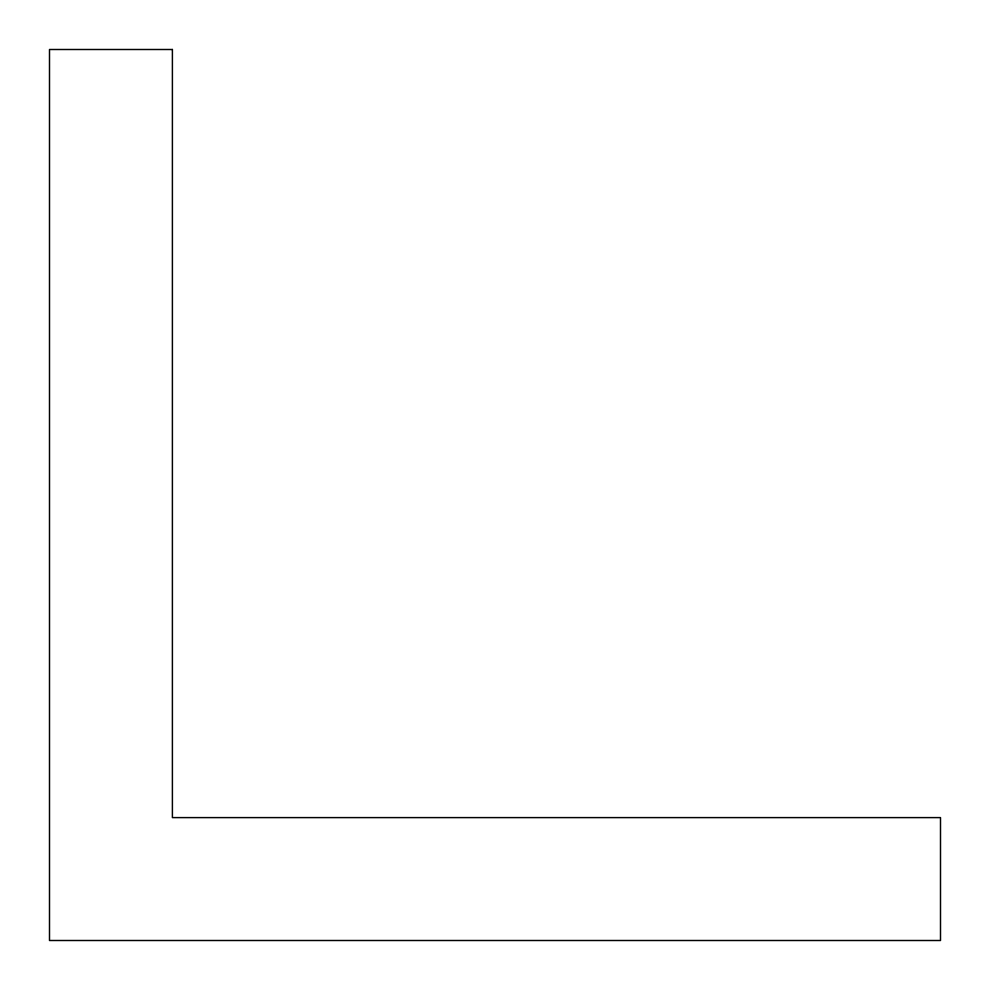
<?xml version="1.0" encoding="UTF-8"?>
<svg xmlns="http://www.w3.org/2000/svg" width="990" height="990" viewBox="0 0 990 990"><rect width="100%" height="100%" fill="white"/><g stroke="black" fill="none" stroke-linecap="round" stroke-linejoin="round"><path stroke-width="1.49" d="M172.396 49.5L49.5 49.5L49.5 940.5L940.5 940.5L940.5 817.604L172.396 817.604L172.396 49.5"/></g></svg>
